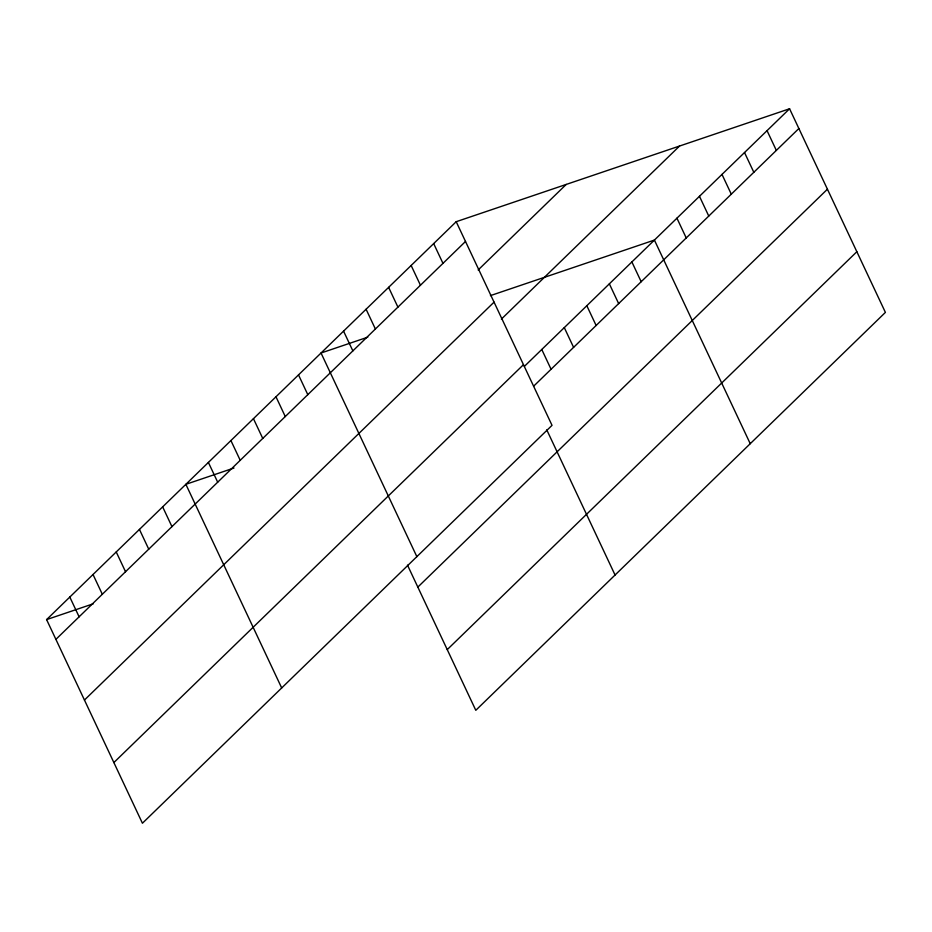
<?xml version="1.0" encoding="UTF-8"?>
<svg xmlns="http://www.w3.org/2000/svg" width="932" height="932" viewBox="0 0 932 932"><rect width="100%" height="100%" fill="white"/><g stroke="black" fill="none" stroke-linecap="round" stroke-linejoin="round"><path stroke-width="1.4" d="M456.202 221.7L552.024 425.342L142.421 823.236L46.6 619.605L456.202 221.7L789.579 108.764L885.4 312.395L475.798 710.301L407.505 565.153M55.897 639.364L465.499 241.47M478.151 269.977L566.213 184.431M84.451 700.048L494.053 302.143M501.381 319.117L679.556 146.033M113.867 762.562L523.469 364.668M524.355 366.404L789.579 108.764M533.663 386.163L798.875 128.523M417.827 587.102L827.43 189.208M447.243 649.616L856.846 251.722M367.791 337.174L321.027 353.007L416.86 556.649M490.418 295.619L654.404 240.072L750.237 443.702M233.99 468.015L185.864 484.314L281.685 687.956M46.6 619.605L93.351 603.761M767.048 130.643L776.344 150.413M744.517 152.533L753.825 172.292M721.997 174.412L731.294 194.182M699.466 196.303L708.763 216.061M676.935 218.181L686.232 237.951M631.884 261.95L641.181 281.72M609.353 283.841L618.65 303.599M586.822 305.719L596.13 325.489M564.291 327.61L573.599 347.368M541.772 349.488L551.068 369.258M546.769 429.873L615.062 575.009M433.671 243.59L442.968 263.36M411.14 265.469L420.448 285.239M388.621 287.359L397.917 307.129M366.09 309.238L375.386 329.008M343.558 331.128L352.867 350.898M298.508 374.897L307.805 394.667M275.977 396.776L285.274 416.546M253.446 418.666L262.754 438.424M230.915 440.545L240.223 460.315M208.395 462.435L217.692 482.193M162.657 506.868L171.954 526.627M139.439 529.411L148.747 549.181M116.232 551.954L125.529 571.724M93.025 574.508L102.322 594.278M69.807 597.051L79.115 616.821"/></g></svg>
